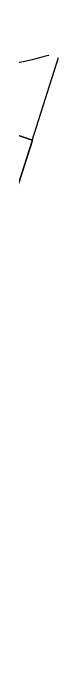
# Model space of a CAD drawing. Header units: metres. Extents: x 601315 to 601632, y 1303610 to 1303929.
# Drawn here: x 601430.6 to 601434.1, y 1303820.4 to 1303888.9 of the extents above; entities that cross this region are included whole.
import ezdxf

# ---------------------------------------------------------------- set-up
doc = ezdxf.new("R2010")
doc.units = ezdxf.units.M
doc.header["$LTSCALE"] = 0.0254
doc.header["$MEASUREMENT"] = 0
for name, color, linetype in [('ALINEACION CALLE', 4, 'Continuous'), ('CERCO', 6, 'Continuous'), ('CONT-MJR', 30, 'Continuous'), ('LOTES', 3, 'Continuous'), ('POLIGONO LEVANTAMIENTO', 7, 'Continuous')]:
    doc.layers.add(name, color=color, linetype=linetype)

# ---------------------------------------------------------------- blocks, each defined once
blk = doc.blocks.new('*U79')
at = {"layer": 'CONT-MJR', "elevation": 233, "flags": 128}
blk.add_lwpolyline([(601433.057, 1303884.47), (601433.007, 1303884.458), (601432.868, 1303884.422), (601432.575, 1303884.344), (601432.061, 1303884.206), (601431.297, 1303884.006), (601430.496, 1303883.812), (601429.767, 1303883.662), (601429.213, 1303883.595), (601428.743, 1303883.63), (601427.905, 1303883.742), (601426.792, 1303883.913), (601425.492, 1303884.124), (601424.096, 1303884.36), (601422.693, 1303884.601), (601421.374, 1303884.83), (601420.229, 1303885.031), (601419.348, 1303885.185), (601418.821, 1303885.274)], dxfattribs=at)

msp = doc.modelspace()

# ---------------------------------------------------------------- linework, layer by layer
at = {"layer": 'ALINEACION CALLE'}
msp.add_line((601414.817, 1303880.965), (601431.309, 1303875.504), dxfattribs=at)
at = {"layer": 'CERCO'}
msp.add_line((601431.292, 1303875.45), (601434.097, 1303884.239), dxfattribs=at)
at = {"layer": 'LOTES', "color": 6}
msp.add_lwpolyline([(601404.207, 1303854.657), (601414.817, 1303880.965), (601431.309, 1303875.504), (601428.707, 1303867.348), (601426.061, 1303859.645), (601421.788, 1303848.817), (601404.207, 1303854.657)], dxfattribs=at)
at = {"layer": 'POLIGONO LEVANTAMIENTO'}
msp.add_lwpolyline([(601411.196, 1303810.549), (601418.434, 1303838.318), (601420.153, 1303843.314), (601420.853, 1303846.447), (601426.061, 1303859.645), (601428.707, 1303867.348), (601431.309, 1303875.504), (601390.708, 1303888.948), (601372.281, 1303848.59), (601342.206, 1303792.273)], dxfattribs=at)

# ---------------------------------------------------------------- block references
at = {"layer": 'CONT-MJR'}
msp.add_blockref('*U79', (0, 0), dxfattribs=at)

doc.saveas('drawing.dxf')
